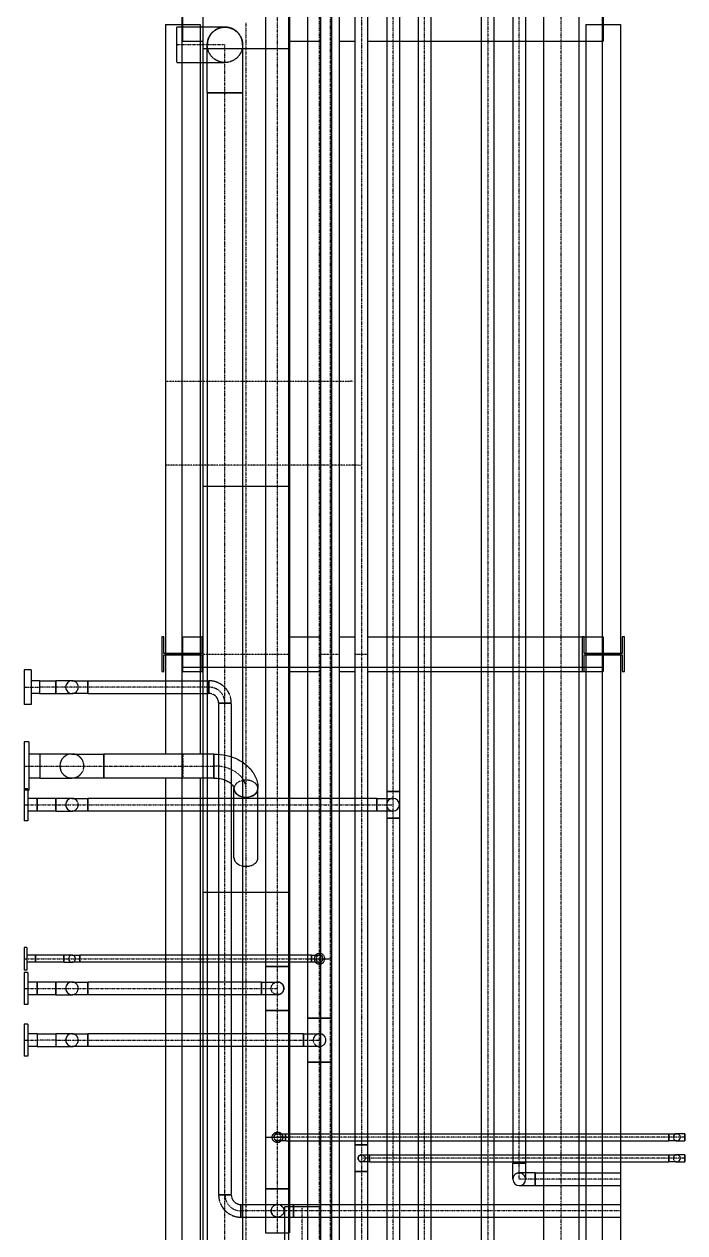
# Model space of a CAD drawing. Header units: millimetres. Extents: x -10011772 to -8149599, y 2847708 to 3434448.
# Drawn here: x -9510365 to -9504078, y 3166682 to 3178188 of the extents above; entities that cross this region are included whole.
import ezdxf

# ---------------------------------------------------------------- set-up
doc = ezdxf.new("R2010")
doc.units = ezdxf.units.MM
for name, pattern in [('DASHDOT2', [0.5, 0.25, -0.125, 0, -0.125]), ('DIVIDE2', [0.625, 0.25, -0.125, 0, -0.125, 0, -0.125]), ('HIDDEN2', [0.1875, 0.125, -0.0625])]:
    doc.linetypes.add(name, pattern=pattern)
doc.layers.add('总平面底图', color=9, linetype='Continuous')

# ---------------------------------------------------------------- blocks, each defined once
blk = doc.blocks.new('总平面底图 爆炸危险区 LOCATION I')
at = {"layer": '总平面底图'}
for p, q in [((220294.9, 146307.7), (220294.9, 98307.7)), ((222294.9, 146307.7), (222294.9, 98307.7)), ((222294.9, 122307.7), (220294.9, 122307.7))]:
    blk.add_line(p, q, dxfattribs=at)
at = {"layer": '总平面底图', "linetype": 'HIDDEN2'}
for p, q in [((220692.8, 126266.9), (220692.8, 120885.1)), ((221007.1, 126116.9), (221007.1, 120921.6)), ((220807.1, 125454.1), (220807.1, 125289)), ((220892.8, 125454.1), (220892.8, 125289)), ((221269.4, 125454.1), (221269.4, 125289)), ((221329.7, 125454.1), (221329.7, 125289)), ((221419.8, 125454.1), (221419.8, 125289)), ((221480.1, 125454.1), (221480.1, 125289)), ((221719.8, 125289), (221719.8, 125454.1)), ((221780.1, 125289), (221780.1, 125454.1)), ((221869.8, 125454.1), (221869.8, 125289)), ((221930.1, 125454.1), (221930.1, 125289)), ((222015.8, 125454.1), (222015.8, 125289)), ((222184.1, 125454.1), (222184.1, 125289)), ((220271.4, 125271.6), (220271.4, 125355.7)), ((220500, 125355.7), (220271.4, 125355.7)), ((220271.4, 125187.4), (220271.4, 125271.6)), ((220415.8, 125043), (220415.8, 125271.6)), ((220584.1, 125271.6), (220584.1, 125043)), ((220271.4, 125187.4), (220382.5, 125187.4)), ((220396.8, 125187.4), (220500, 125187.4)), ((220415.8, 125043), (220584.1, 125043)), ((220584.1, 125043), (220415.8, 125043)), ((220415.8, 125043), (220415.8, 114495.8)), ((220584.1, 125043), (220584.1, 114495.8)), ((220807.1, 122454.1), (220807.1, 122289)), ((220892.8, 122454.1), (220892.8, 122289)), ((221269.4, 122454.1), (221269.4, 122289)), ((221329.7, 122454.1), (221329.7, 122289)), ((221419.8, 122454.1), (221419.8, 122289)), ((221480.1, 122454.1), (221480.1, 122289)), ((221719.8, 122289), (221719.8, 122454.1)), ((221780.1, 122289), (221780.1, 122454.1)), ((221869.8, 122454.1), (221869.8, 122289)), ((221930.1, 122454.1), (221930.1, 122289)), ((222015.8, 122454.1), (222015.8, 122289)), ((222184.1, 122454.1), (222184.1, 122289)), ((220217.4, 122244.3), (220382.5, 122244.3)), ((220396.8, 122244.3), (220423.8, 122244.3)), ((220423.8, 122184), (220423.8, 122244.3)), ((220423.8, 122244.3), (220423.8, 122184)), ((220217.4, 122184), (220382.5, 122184)), ((220396.8, 122184), (220423.8, 122184)), ((220530.1, 122137.9), (220469.8, 122137.9)), ((220469.8, 122137.9), (220469.8, 119797.8)), ((220469.8, 122137.9), (220530.1, 122137.9)), ((220530.1, 122137.9), (220530.1, 119797.8)), ((220396.8, 121781.7), (220396.8, 121896)), ((219562.4, 121730.7), (219544.8, 121730.7)), ((219562.4, 121730.7), (219562.4, 121724.6)), ((220382.5, 121684.7), (220217.4, 121684.7)), ((220803.2, 121684.7), (220396.8, 121684.7)), ((220807.1, 121684.7), (220807.1, 121624.3)), ((220892.8, 121684.7), (220892.8, 121624.3)), ((221044.4, 121684.7), (220955.5, 121684.7)), ((221180.1, 121684.7), (221119.8, 121684.7)), ((221269.4, 121684.7), (221269.4, 121624.3)), ((220382.5, 121624.3), (220217.4, 121624.3)), ((220803.2, 121624.3), (220396.8, 121624.3)), ((221044.4, 121624.3), (220955.5, 121624.3)), ((221180.1, 121624.3), (221119.8, 121624.3)), ((220542.8, 121401.6), (220542.8, 121433.9)), ((220657.1, 121401.6), (220657.1, 121433.9)), ((220382.5, 120938.3), (220217.4, 120938.3)), ((220803.2, 120938.3), (220396.8, 120938.3)), ((220807.1, 120938.3), (220807.1, 120904.9)), ((220892.8, 120938.3), (220892.8, 120921.6)), ((220382.5, 120904.9), (220217.4, 120904.9)), ((220803.2, 120904.9), (220396.8, 120904.9)), ((220692.8, 120885.1), (220750, 120885.1)), ((220692.8, 120885.1), (220692.8, 120675.8)), ((220803.2, 120885.1), (220692.8, 120885.1)), ((220750, 120885.1), (220803.2, 120885.1)), ((220892.8, 120921.6), (220892.8, 120904.9)), ((221007.1, 120921.6), (221007.1, 120638.6)), ((220382.5, 120810.6), (220217.4, 120810.6)), ((220673.8, 120810.6), (220396.8, 120810.6)), ((220673.8, 120810.6), (220673.8, 120750.3)), ((220673.8, 120810.6), (220750, 120810.6)), ((220673.8, 120750.3), (220673.8, 120810.6)), ((220382.5, 120750.3), (220217.4, 120750.3)), ((220673.8, 120750.3), (220396.8, 120750.3)), ((220750, 120750.3), (220673.8, 120750.3)), ((220803.2, 120675.8), (220692.8, 120675.8)), ((220692.8, 120675.8), (220692.8, 120071.6)), ((220692.8, 120675.8), (220750, 120675.8)), ((220750, 120675.8), (220803.2, 120675.8)), ((220955.5, 120638.6), (221007.1, 120638.6)), ((221007.1, 120638.6), (220955.5, 120638.6)), ((221007.1, 120638.6), (221007.1, 120429.3)), ((220382.5, 120564.1), (220217.4, 120564.1)), ((220803.2, 120564.1), (220396.8, 120564.1)), ((220807.1, 120564.1), (220807.1, 120503.8)), ((220892.8, 120564.1), (220892.8, 120503.8)), ((220382.5, 120503.8), (220217.4, 120503.8)), ((220803.2, 120503.8), (220396.8, 120503.8)), ((221007.1, 120429.3), (220955.5, 120429.3)), ((220955.5, 120429.3), (221007.1, 120429.3)), ((221007.1, 120429.3), (221007.1, 63107.1)), ((220692.8, 120071.6), (220692.8, 119826.2)), ((220750, 120088.3), (220788.1, 120088.3)), ((220788.1, 120054.9), (220788.1, 120088.3)), ((220788.1, 120088.3), (220788.1, 120054.9)), ((220788.1, 120088.3), (220803.2, 120088.3)), ((220807.1, 120088.3), (220807.1, 120071.6)), ((220807.1, 120071.6), (220807.1, 120054.9)), ((220892.8, 120088.3), (220892.8, 120054.9)), ((220955.5, 120088.3), (221044.4, 120088.3)), ((221119.8, 120088.3), (221180.1, 120088.3)), ((221269.4, 120088.3), (221269.4, 120054.9)), ((221329.7, 120088.3), (221329.7, 120054.9)), ((221419.8, 120088.3), (221419.8, 120054.9)), ((221480.1, 120088.3), (221480.1, 120054.9)), ((221719.8, 120054.9), (221719.8, 120088.3)), ((221780.1, 120054.9), (221780.1, 120088.3)), ((221869.8, 120088.3), (221869.8, 120054.9)), ((221930.1, 120088.3), (221930.1, 120054.9)), ((222015.8, 120088.3), (222015.8, 120054.9)), ((222184.1, 120088.3), (222184.1, 120054.9)), ((222217.4, 120088.3), (222382.5, 120088.3)), ((220788.1, 120054.9), (220750, 120054.9)), ((220788.1, 120054.9), (220803.2, 120054.9)), ((220955.5, 120054.9), (221044.4, 120054.9)), ((221119.8, 120054.9), (221180.1, 120054.9)), ((221150, 120035.1), (221119.8, 120035.1)), ((221119.8, 120035.1), (221150, 120035.1)), ((221180.1, 120035.1), (221150, 120035.1)), ((221150, 120035.1), (221180.1, 120035.1)), ((222217.4, 120054.9), (222382.5, 120054.9)), ((221150, 119988.3), (221180.1, 119988.3)), ((221180.1, 119954.9), (221150, 119954.9)), ((221269.4, 119988.3), (221269.4, 119954.9)), ((221329.7, 119988.3), (221329.7, 119954.9)), ((221419.8, 119988.3), (221419.8, 119954.9)), ((221480.1, 119988.3), (221480.1, 119954.9)), ((221719.8, 119954.9), (221719.8, 119988.3)), ((221780.1, 119954.9), (221780.1, 119988.3)), ((221869.8, 119988.3), (221869.8, 119954.9)), ((221930.1, 119988.3), (221930.1, 119954.9)), ((222015.8, 119988.3), (222015.8, 119954.9)), ((222184.1, 119988.3), (222184.1, 119954.9)), ((222217.4, 119988.3), (222382.5, 119988.3)), ((222217.4, 119954.9), (222382.5, 119954.9)), ((221119.8, 119908.1), (221180.1, 119908.1)), ((221150, 119908.1), (221119.8, 119908.1)), ((221180.1, 119908.1), (221150, 119908.1)), ((221930.1, 119901.7), (221900, 119901.7)), ((222015.8, 119901.7), (222184.1, 119901.7)), ((222217.4, 119901.7), (222382.5, 119901.7)), ((222015.8, 119841.4), (222184.1, 119841.4)), ((222217.4, 119841.4), (222382.5, 119841.4)), ((220469.8, 119797.8), (220530.1, 119797.8)), ((220530.1, 119797.8), (220469.8, 119797.8)), ((220803.2, 119826.2), (220692.8, 119826.2)), ((220692.8, 119826.2), (220750, 119826.2)), ((220692.8, 119826.2), (220692.8, 119616.9)), ((220750, 119826.2), (220803.2, 119826.2)), ((220576.2, 119691.4), (220576.2, 119751.7)), ((220576.2, 119751.7), (220576.2, 119691.4)), ((220576.2, 119751.7), (220803.2, 119751.7)), ((220803.2, 119740.5), (220782.6, 119740.5)), ((220782.6, 119740.5), (220782.6, 116775.9)), ((220807.1, 119751.7), (220807.1, 119616.9)), ((220826.2, 119691.4), (220826.2, 119751.7)), ((220826.2, 119751.7), (220826.2, 119691.4)), ((220892.8, 119751.7), (220892.8, 116775.9)), ((220955.5, 119751.7), (221044.4, 119751.7)), ((221119.8, 119751.7), (221180.1, 119751.7)), ((221269.4, 119751.7), (221329.7, 119751.7)), ((221419.8, 119751.7), (221480.1, 119751.7)), ((221719.8, 119751.7), (221780.1, 119751.7)), ((222015.8, 119751.7), (222184.1, 119751.7)), ((222217.4, 119751.7), (222382.5, 119751.7)), ((220576.2, 119691.4), (220950.9, 119691.4)), ((220955.5, 119691.4), (221044.4, 119691.4)), ((221119.8, 119691.4), (221180.1, 119691.4)), ((221269.4, 119691.4), (221329.7, 119691.4)), ((221419.8, 119691.4), (221480.1, 119691.4)), ((221719.8, 119691.4), (221780.1, 119691.4)), ((222015.8, 119691.4), (222184.1, 119691.4)), ((222217.4, 119691.4), (222382.5, 119691.4)), ((220692.8, 119616.9), (220750, 119616.9)), ((220750, 119616.9), (220807.1, 119616.9))]:
    blk.add_line(p, q, dxfattribs=at)
at = {"layer": '总平面底图', "linetype": 'DIVIDE2'}
for p, q in [((220750, 120885.1), (220750, 126266.9)), ((221000, 125954.9), (221000, 109696.6)), ((221150, 125908.1), (221150, 109688.3)), ((220950, 125289), (220950, 125454.1)), ((221299.5, 125289), (221299.5, 125454.1)), ((221450, 125289), (221450, 125454.1)), ((221750, 125454.1), (221750, 125289)), ((221900, 125289), (221900, 125454.1)), ((222100, 125289), (222100, 125454.1)), ((220600, 125377), (220600, 125254.6)), ((220271.4, 125271.6), (220271.4, 125271.6)), ((220271.4, 125271.6), (220271.4, 125271.6)), ((220382.5, 125271.6), (220271.4, 125271.6)), ((220396.8, 125271.6), (220382.5, 125271.6)), ((220500, 125271.6), (220396.8, 125271.6)), ((220500, 125043), (220500, 125271.6)), ((220600, 125254.6), (220600, 123171.6)), ((220950, 122454.1), (220950, 125289)), ((221299.5, 122454.1), (221299.5, 125289)), ((221450, 122454.1), (221450, 125289)), ((221750, 125289), (221750, 122454.1)), ((221900, 122454.1), (221900, 125289)), ((222100, 122454.1), (222100, 125289)), ((220500, 125043), (220500, 125043)), ((220500, 125043), (220500, 125043)), ((220500, 114495.8), (220500, 125043)), ((220600, 123171.6), (220600, 121845)), ((220950, 122289), (220950, 122454.1)), ((221299.5, 122289), (221299.5, 122454.1)), ((221450, 122289), (221450, 122454.1)), ((221750, 122454.1), (221750, 122289)), ((221900, 122289), (221900, 122454.1)), ((222100, 122289), (222100, 122454.1)), ((220950, 121684.7), (220950, 122289)), ((221299.5, 121718), (221299.5, 122289)), ((221450, 120088.3), (221450, 122289)), ((221750, 122289), (221750, 120088.3)), ((221900, 120088.3), (221900, 122289)), ((222100, 120088.3), (222100, 122289)), ((219544.8, 122214.1), (219618, 122214.1)), ((219695.7, 122214.1), (219618, 122214.1)), ((219695.7, 122214.1), (219695.7, 122214.1)), ((219695.7, 122214.1), (219695.7, 122214.1)), ((219741.7, 122214.1), (219695.7, 122214.1)), ((219771.9, 122214.1), (219741.7, 122214.1)), ((219848.1, 122214.1), (219771.9, 122214.1)), ((219848.1, 122214.1), (219848.1, 122214.1)), ((219848.1, 122214.1), (219848.1, 122214.1)), ((220217.4, 122214.1), (219848.1, 122214.1)), ((220382.5, 122214.1), (220217.4, 122214.1)), ((220396.8, 122214.1), (220382.5, 122214.1)), ((220423.8, 122214.1), (220396.8, 122214.1)), ((220423.8, 122214.1), (220423.8, 122214.1)), ((220423.8, 122214.1), (220423.8, 122214.1)), ((219544.8, 121838.9), (219619.5, 121838.9)), ((219619.5, 121838.9), (219619.5, 121838.9)), ((219619.5, 121838.9), (219619.5, 121838.9)), ((219619.5, 121838.9), (219714.8, 121838.9)), ((219714.8, 121838.9), (219771.9, 121838.9)), ((219771.9, 121838.9), (219924.3, 121838.9)), ((219924.3, 121838.9), (219924.3, 121838.9)), ((219924.3, 121838.9), (219924.3, 121838.9)), ((219924.3, 121838.9), (220447.6, 121838.9)), ((220447.6, 121838.9), (220447.6, 121838.9)), ((220447.6, 121838.9), (220447.6, 121838.9)), ((220600, 121845), (220600, 121731.1)), ((220600, 121731.1), (220600, 121731.1)), ((220600, 121731.1), (220600, 121731.1)), ((220600, 121731.1), (220600, 121690.7)), ((220600, 121690.7), (220600, 121442.1)), ((220950, 121624.3), (220950, 121684.7)), ((221299.5, 121718), (221299.5, 121718)), ((221299.5, 121684.7), (221299.5, 121718)), ((221299.5, 121718), (221299.5, 121718)), ((221299.5, 121624.3), (221299.5, 121684.7)), ((219544.8, 121654.5), (219606.8, 121654.5)), ((219606.8, 121654.5), (219695.7, 121654.5)), ((219695.7, 121654.5), (219695.7, 121654.5)), ((219695.7, 121654.5), (219695.7, 121654.5)), ((219695.7, 121654.5), (219741.7, 121654.5)), ((219741.7, 121654.5), (219771.9, 121654.5)), ((219771.9, 121654.5), (219848.1, 121654.5)), ((219848.1, 121654.5), (219848.1, 121654.5)), ((219848.1, 121654.5), (219848.1, 121654.5)), ((219848.1, 121654.5), (220217.4, 121654.5)), ((220217.4, 121654.5), (220382.5, 121654.5)), ((220382.5, 121654.5), (220396.8, 121654.5)), ((220396.8, 121654.5), (220803.2, 121654.5)), ((220803.2, 121654.5), (220955.5, 121654.5)), ((220950, 120946.6), (220950, 121624.3)), ((220955.5, 121654.5), (221044.4, 121654.5)), ((221044.4, 121654.5), (221119.8, 121654.5)), ((221119.8, 121654.5), (221180.1, 121654.5)), ((221180.1, 121654.5), (221223.3, 121654.5)), ((221223.3, 121654.5), (221223.3, 121654.5)), ((221223.4, 121654.5), (221223.3, 121654.5)), ((221223.3, 121654.5), (221299.5, 121654.5)), ((221299.5, 121591), (221299.5, 121624.3)), ((221299.5, 121591), (221299.5, 121591)), ((221299.5, 120088.3), (221299.5, 121591)), ((220600, 121442.1), (220600, 121401.6)), ((220600, 121401.6), (220600, 121361.2)), ((220600, 121361.2), (220600, 121238.9)), ((220600, 121238.9), (220600, 117171.6)), ((220950, 120921.6), (220950, 120946.6)), ((219544.8, 120921.6), (219598.7, 120921.6)), ((219598.7, 120921.6), (219733.8, 120921.6)), ((219733.8, 120921.6), (219733.8, 120921.6)), ((219733.8, 120921.6), (219733.8, 120921.6)), ((219733.8, 120921.6), (219755.2, 120921.6)), ((219755.2, 120921.6), (219771.9, 120921.6)), ((219771.9, 120921.6), (219810, 120921.6)), ((219810, 120921.6), (219810, 120921.6)), ((219810, 120921.6), (219810, 120921.6)), ((219810, 120921.6), (220217.4, 120921.6)), ((220217.4, 120921.6), (220382.5, 120921.6)), ((220382.5, 120921.6), (220396.8, 120921.6)), ((220396.8, 120921.6), (220803.2, 120921.6)), ((220750, 120885.1), (220750, 120885.1)), ((220750, 120885.1), (220750, 120885.1)), ((220750, 120675.8), (220750, 120885.1)), ((220803.2, 120921.6), (220911.9, 120921.6)), ((220911.9, 120921.6), (220911.9, 120921.6)), ((220911.9, 120921.6), (220911.9, 120921.6)), ((220911.9, 120921.6), (220950, 120921.6)), ((220950, 120921.6), (220950, 120921.6)), ((220950, 120921.6), (220950, 120921.5)), ((220950, 120896.5), (220950, 120921.6)), ((220950, 120638.6), (220950, 120896.5)), ((219544.8, 120780.5), (219606.8, 120780.5)), ((219606.8, 120780.5), (219695.7, 120780.5)), ((219695.7, 120780.5), (219695.7, 120780.5)), ((219695.7, 120780.5), (219695.7, 120780.5)), ((219695.7, 120780.5), (219741.7, 120780.5)), ((219741.7, 120780.5), (219771.9, 120780.5)), ((219771.9, 120780.5), (219848.1, 120780.5)), ((219848.1, 120780.5), (219848.1, 120780.5)), ((219848.1, 120780.5), (219848.1, 120780.5)), ((219848.1, 120780.5), (220217.4, 120780.5)), ((220217.4, 120780.5), (220382.5, 120780.5)), ((220382.5, 120780.5), (220396.8, 120780.5)), ((220396.8, 120780.5), (220673.8, 120780.5)), ((220673.8, 120780.5), (220673.8, 120780.5)), ((220673.8, 120780.5), (220673.8, 120780.5)), ((220673.8, 120780.5), (220750, 120780.5)), ((220750, 120071.6), (220750, 120675.8)), ((220750, 120675.8), (220750, 120675.8)), ((220950, 120638.6), (220950, 120638.6)), ((220950, 120638.6), (220950, 120638.6)), ((220950, 120564.1), (220950, 120638.6)), ((219544.8, 120534), (219606.8, 120534)), ((219695.7, 120534), (219606.8, 120534)), ((219695.7, 120534), (219695.7, 120534)), ((219695.7, 120534), (219695.7, 120534)), ((219695.7, 120534), (219741.7, 120534)), ((219741.7, 120534), (219771.9, 120534)), ((219771.9, 120534), (219848.1, 120534)), ((219848.1, 120534), (220217.4, 120534)), ((219848.1, 120534), (219848.1, 120534)), ((219848.1, 120534), (219848.1, 120534)), ((220217.4, 120534), (220382.5, 120534)), ((220382.5, 120534), (220396.8, 120534)), ((220396.8, 120534), (220803.2, 120534)), ((220803.2, 120534), (220873.8, 120534)), ((220873.8, 120534), (220873.8, 120534)), ((220873.8, 120534), (220873.8, 120534)), ((220873.8, 120534), (220950, 120534)), ((220950, 120503.8), (220950, 120564.1)), ((220950, 120429.3), (220950, 120503.8)), ((220950, 120088.3), (220950, 120429.3)), ((220950, 120429.3), (220950, 120429.3)), ((220750, 120071.6), (220750, 120071.5)), ((220750, 120071.6), (220750, 120071.6)), ((220788.1, 120071.6), (220750, 120071.6)), ((220750, 119826.2), (220750, 120071.6)), ((220788, 120071.6), (220788, 120071.6)), ((220788, 120071.6), (220788.1, 120071.6)), ((220803.2, 120071.6), (220788.1, 120071.6)), ((220955.5, 120071.6), (220803.2, 120071.6)), ((220950, 120054.9), (220950, 120088.3)), ((221044.4, 120071.6), (220955.5, 120071.6)), ((221119.8, 120071.6), (221044.4, 120071.6)), ((221180.1, 120071.6), (221119.8, 120071.6)), ((222217.4, 120071.6), (221180.1, 120071.6)), ((221299.5, 120054.9), (221299.5, 120088.3)), ((221450, 120054.9), (221450, 120088.3)), ((221750, 120088.3), (221750, 120054.9)), ((221900, 120054.9), (221900, 120088.3)), ((222100, 120054.9), (222100, 120088.3)), ((222382.5, 120071.6), (222217.4, 120071.6)), ((222611.9, 120071.6), (222382.5, 120071.6)), ((222611.9, 120071.6), (222611.9, 120071.6)), ((222611.9, 120071.6), (222611.9, 120071.6)), ((222650, 120071.6), (222611.9, 120071.6)), ((222666.7, 120071.6), (222650, 120071.6)), ((222688.1, 120071.6), (222666.7, 120071.6)), ((222688, 120071.6), (222688.1, 120071.6)), ((222688, 120071.6), (222688, 120071.6)), ((220950, 119751.7), (220950, 120054.9)), ((221299.5, 119988.3), (221299.5, 120054.9)), ((221450, 119988.3), (221450, 120054.9)), ((221750, 120054.9), (221750, 119988.3)), ((221900, 119988.3), (221900, 120054.9)), ((222100, 119988.3), (222100, 120054.9)), ((221180.1, 119971.6), (221150, 119971.6)), ((221188.1, 119971.6), (221180.1, 119971.6)), ((221188, 119971.6), (221188, 119971.6)), ((221188, 119971.6), (221188.1, 119971.6)), ((222217.4, 119971.6), (221188.1, 119971.6)), ((221299.5, 119954.9), (221299.5, 119988.3)), ((221299.5, 119454.1), (221299.5, 119954.9)), ((221450, 119954.9), (221450, 119988.3)), ((221450, 119454.1), (221450, 119954.9)), ((221750, 119988.3), (221750, 119954.9)), ((221750, 119954.9), (221750, 119454.1)), ((221900, 119954.9), (221900, 119988.3)), ((221900, 119947.8), (221900, 119954.9)), ((222100, 119954.9), (222100, 119988.3)), ((222100, 119454.1), (222100, 119954.9)), ((222382.5, 119971.6), (222217.4, 119971.6)), ((222611.9, 119971.6), (222382.5, 119971.6)), ((222611.9, 119971.6), (222611.9, 119971.6)), ((222611.9, 119971.6), (222611.9, 119971.6)), ((222650, 119971.6), (222611.9, 119971.6)), ((222666.7, 119971.6), (222650, 119971.6)), ((222688.1, 119971.6), (222666.7, 119971.6)), ((222688, 119971.6), (222688, 119971.6)), ((222688, 119971.6), (222688.1, 119971.6)), ((221900, 119947.8), (221900, 119947.8)), ((221900, 119947.8), (221900, 119947.7)), ((221900, 119871.6), (221900, 119947.8)), ((221930.1, 119871.6), (221900, 119871.6)), ((221976.2, 119871.6), (221930.1, 119871.6)), ((221976.1, 119871.6), (221976.1, 119871.6)), ((221976.1, 119871.6), (221976.2, 119871.6)), ((222015.8, 119871.6), (221976.2, 119871.6)), ((222184.1, 119871.6), (222015.8, 119871.6)), ((222217.4, 119871.6), (222184.1, 119871.6)), ((222382.5, 119871.6), (222217.4, 119871.6)), ((220750, 119616.9), (220750, 119826.2)), ((220750, 119826.2), (220750, 119826.2)), ((220750, 119826.2), (220750, 119826.2)), ((220866.8, 119454.1), (220866.8, 119740.5)), ((220950, 116775.9), (220950, 119751.7)), ((220576.1, 119721.6), (220576.2, 119721.6)), ((220576.1, 119721.6), (220576.1, 119721.6)), ((220950.9, 119721.6), (220576.2, 119721.6)), ((220955.5, 119721.6), (220950.9, 119721.6)), ((221044.4, 119721.6), (220955.5, 119721.6)), ((221119.8, 119721.6), (221044.4, 119721.6)), ((221180.1, 119721.6), (221119.8, 119721.6)), ((221269.4, 119721.6), (221180.1, 119721.6)), ((221329.7, 119721.6), (221269.4, 119721.6)), ((221419.8, 119721.6), (221329.7, 119721.6)), ((221480.1, 119721.6), (221419.8, 119721.6)), ((221719.8, 119721.6), (221480.1, 119721.6)), ((221780.1, 119721.6), (221719.8, 119721.6)), ((222015.8, 119721.6), (221780.1, 119721.6)), ((222184.1, 119721.6), (222015.8, 119721.6)), ((222217.4, 119721.6), (222184.1, 119721.6)), ((222382.5, 119721.6), (222217.4, 119721.6)), ((220750, 119616.9), (220750, 119616.9))]:
    blk.add_line(p, q, dxfattribs=at)
at = {"layer": '总平面底图', "linetype": 'Continuous'}
for p, q in [((220803.2, 125254.6), (220803.2, 125954.9)), ((220955.5, 109671.6), (220955.5, 125954.9)), ((221044.4, 109688.3), (221044.4, 125954.9)), ((221119.8, 109688.3), (221119.8, 125908.1)), ((221180.1, 109688.3), (221180.1, 125908.1)), ((220396.8, 125254.6), (220396.8, 125694.3)), ((220300, 125289), (220300, 125454.1)), ((222300, 125454.1), (222300, 125289)), ((220217.4, 125368.5), (220217.4, 122371.6)), ((220217.4, 125368.5), (220382.5, 125368.5)), ((220382.5, 125368.5), (220382.5, 122371.6)), ((222217.4, 125368.5), (222382.5, 125368.5)), ((222217.4, 125368.5), (222217.4, 122371.6)), ((222382.5, 125368.5), (222382.5, 122371.6)), ((220300, 125289), (220396.8, 125289)), ((220396.8, 125254.6), (220803.2, 125254.6)), ((220396.8, 123171.6), (220396.8, 125254.6)), ((220803.2, 125289), (220955.5, 125289)), ((220803.2, 123171.6), (220803.2, 125254.6)), ((220807.1, 125289), (220807.1, 122454.1)), ((220892.8, 125289), (220892.8, 122454.1)), ((221044.4, 125289), (221119.8, 125289)), ((221180.1, 125289), (222300, 125289)), ((221269.4, 125289), (221269.4, 122454.1)), ((221329.7, 125289), (221329.7, 122454.1)), ((221419.8, 125289), (221419.8, 122454.1)), ((221480.1, 125289), (221480.1, 122454.1)), ((221719.8, 122454.1), (221719.8, 125289)), ((221780.1, 122454.1), (221780.1, 125289)), ((221869.8, 125289), (221869.8, 122454.1)), ((221930.1, 125289), (221930.1, 122454.1)), ((222015.8, 125289), (222015.8, 122454.1)), ((222184.1, 125289), (222184.1, 122454.1)), ((220382.5, 125187.4), (220396.8, 125187.4)), ((220396.8, 123171.6), (220803.2, 123171.6)), ((220396.8, 123171.6), (220803.2, 123171.6)), ((220396.8, 121896), (220396.8, 123171.6)), ((220803.2, 121238.9), (220803.2, 123171.6)), ((220209.4, 122454.1), (220199.2, 122454.1)), ((220199.2, 122454.1), (220199.2, 122289)), ((220209.4, 122374.7), (220209.4, 122454.1)), ((220300, 122454.1), (220396.8, 122454.1)), ((220300, 122289), (220300, 122454.1)), ((220390.5, 122454.1), (220390.5, 122374.7)), ((220396.8, 122454.1), (220390.5, 122454.1)), ((220803.2, 122454.1), (220955.5, 122454.1)), ((221044.4, 122454.1), (221119.8, 122454.1)), ((221180.1, 122454.1), (222300, 122454.1)), ((222199.2, 122454.1), (222199.2, 122289)), ((222209.4, 122454.1), (222199.2, 122454.1)), ((222209.4, 122374.7), (222209.4, 122454.1)), ((222300, 122454.1), (222300, 122289)), ((222400.7, 122454.1), (222390.5, 122454.1)), ((222390.5, 122454.1), (222390.5, 122374.7)), ((222400.7, 122289), (222400.7, 122454.1)), ((220390.5, 122374.7), (220209.4, 122374.7)), ((220209.4, 122368.5), (220390.5, 122368.5)), ((220209.4, 122289), (220209.4, 122368.5)), ((220217.4, 122371.6), (220217.4, 121896)), ((220217.4, 122371.6), (220382.5, 122371.6)), ((220382.5, 122371.6), (220217.4, 122371.6)), ((220382.5, 122371.6), (220382.5, 121896)), ((220390.5, 122368.5), (220390.5, 122289)), ((222390.5, 122374.7), (222209.4, 122374.7)), ((222209.4, 122289), (222209.4, 122368.5)), ((222209.4, 122368.5), (222390.5, 122368.5)), ((222217.4, 122371.6), (222382.5, 122371.6)), ((222217.4, 122371.6), (222217.4, 119371.6)), ((222382.5, 122371.6), (222217.4, 122371.6)), ((222382.5, 122371.6), (222382.5, 119371.6)), ((222390.5, 122368.5), (222390.5, 122289)), ((219544.8, 122296.7), (219544.8, 122214.1)), ((219578.2, 122296.7), (219544.8, 122296.7)), ((219578.2, 122296.7), (219578.2, 122214.1)), ((220199.2, 122289), (220209.4, 122289)), ((220300, 122289), (220396.8, 122289)), ((220390.5, 122289), (220396.8, 122289)), ((220803.2, 122289), (220955.5, 122289)), ((220807.1, 122289), (220807.1, 121684.7)), ((220892.8, 122289), (220892.8, 121684.7)), ((221044.4, 122289), (221119.8, 122289)), ((221180.1, 122289), (222300, 122289)), ((221269.4, 122289), (221269.4, 121718)), ((221329.7, 122289), (221329.7, 121718)), ((221419.8, 122289), (221419.8, 120088.3)), ((221480.1, 122289), (221480.1, 120088.3)), ((221719.8, 120088.3), (221719.8, 122289)), ((221780.1, 120088.3), (221780.1, 122289)), ((221869.8, 122289), (221869.8, 120088.3)), ((221930.1, 122289), (221930.1, 120088.3)), ((222015.8, 122289), (222015.8, 120088.3)), ((222184.1, 122289), (222184.1, 120088.3)), ((222199.2, 122289), (222209.4, 122289)), ((222390.5, 122289), (222400.7, 122289)), ((219544.8, 122214.1), (219544.8, 122131.6)), ((219618, 122244.3), (219578.2, 122244.3)), ((219578.2, 122214.1), (219578.2, 122131.6)), ((219618, 122244.3), (219618, 122184)), ((219618, 122244.3), (219695.7, 122244.3)), ((219618, 122244.3), (219618, 122214.1)), ((219618, 122214.1), (219618, 122184)), ((219695.7, 122244.3), (219695.7, 122184)), ((219695.7, 122214.1), (219695.7, 122244.3)), ((219771.9, 122244.3), (219695.7, 122244.3)), ((219695.7, 122184), (219695.7, 122214.1)), ((219771.9, 122244.3), (219848.1, 122244.3)), ((219848.1, 122184), (219848.1, 122244.3)), ((219848.1, 122244.3), (219848.1, 122184)), ((219848.1, 122244.3), (220217.4, 122244.3)), ((220382.5, 122244.3), (220396.8, 122244.3)), ((219618, 122184), (219578.2, 122184)), ((219618, 122184), (219695.7, 122184)), ((219695.7, 122184), (219771.9, 122184)), ((219848.1, 122184), (219771.9, 122184)), ((219848.1, 122184), (220217.4, 122184)), ((220382.5, 122184), (220396.8, 122184)), ((219578.2, 122131.6), (219544.8, 122131.6)), ((219544.8, 121953.2), (219544.8, 121838.9)), ((219567.1, 121953.2), (219544.8, 121953.2)), ((219567.1, 121953.2), (219567.1, 121838.9)), ((219619.5, 121896), (219567.1, 121896)), ((219619.5, 121896), (219619.5, 121838.9)), ((219771.9, 121896), (219619.5, 121896)), ((219619.5, 121896), (219619.5, 121838.9)), ((219771.9, 121896), (219924.3, 121896)), ((219924.3, 121896), (219924.3, 121781.7)), ((219924.3, 121781.7), (219924.3, 121896)), ((220447.6, 121896), (219924.3, 121896)), ((220447.6, 121896), (220447.6, 121781.7)), ((220447.6, 121781.7), (220447.6, 121896)), ((219544.8, 121838.9), (219544.8, 121724.6)), ((219567.1, 121838.9), (219567.1, 121724.6)), ((219619.5, 121838.9), (219619.5, 121781.7)), ((219619.5, 121838.9), (219619.5, 121781.7)), ((219619.5, 121781.7), (219567.1, 121781.7)), ((219619.5, 121781.7), (219771.9, 121781.7)), ((219924.3, 121781.7), (219771.9, 121781.7)), ((220447.6, 121781.7), (219924.3, 121781.7)), ((220217.4, 121781.7), (220217.4, 119371.6)), ((220382.5, 121781.7), (220382.5, 119371.6)), ((220396.8, 121238.9), (220396.8, 121781.7)), ((219567.1, 121724.6), (219544.8, 121724.6)), ((219544.8, 121724.6), (219544.8, 121654.5)), ((219562.4, 121724.6), (219562.4, 121654.5)), ((219606.8, 121684.7), (219562.4, 121684.7)), ((219606.8, 121624.3), (219606.8, 121684.7)), ((219695.7, 121684.7), (219606.8, 121684.7)), ((219606.8, 121684.7), (219606.8, 121654.5)), ((219695.7, 121624.3), (219695.7, 121684.7)), ((219695.7, 121684.7), (219695.7, 121654.5)), ((219771.9, 121684.7), (219695.7, 121684.7)), ((219771.9, 121684.7), (219848.1, 121684.7)), ((219848.1, 121684.7), (219848.1, 121624.3)), ((219848.1, 121624.3), (219848.1, 121684.7)), ((220217.4, 121684.7), (219848.1, 121684.7)), ((220396.8, 121684.7), (220382.5, 121684.7)), ((220542.8, 121433.9), (220542.8, 121731.1)), ((220657.1, 121433.9), (220657.1, 121731.1)), ((220955.5, 121684.7), (220803.2, 121684.7)), ((221119.8, 121684.7), (221044.4, 121684.7)), ((221223.3, 121684.7), (221180.1, 121684.7)), ((221223.3, 121684.7), (221223.3, 121624.3)), ((221223.3, 121684.7), (221299.5, 121684.7)), ((221223.3, 121624.3), (221223.3, 121684.7)), ((221269.4, 121718), (221299.5, 121718)), ((221269.4, 121718), (221269.4, 121684.7)), ((221329.7, 121718), (221269.4, 121718)), ((221299.5, 121718), (221329.7, 121718)), ((221329.7, 121718), (221329.7, 121591)), ((219544.8, 121654.5), (219544.8, 121578.3)), ((219562.4, 121654.5), (219562.4, 121578.3)), ((219606.8, 121624.3), (219562.4, 121624.3)), ((219606.8, 121654.5), (219606.8, 121624.3)), ((219695.7, 121624.3), (219606.8, 121624.3)), ((219695.7, 121654.5), (219695.7, 121624.3)), ((219695.7, 121624.3), (219771.9, 121624.3)), ((219848.1, 121624.3), (219771.9, 121624.3)), ((220217.4, 121624.3), (219848.1, 121624.3)), ((220396.8, 121624.3), (220382.5, 121624.3)), ((220955.5, 121624.3), (220803.2, 121624.3)), ((220807.1, 121624.3), (220807.1, 120938.3)), ((220892.8, 121624.3), (220892.8, 120938.3)), ((221119.8, 121624.3), (221044.4, 121624.3)), ((221223.3, 121624.3), (221180.1, 121624.3)), ((221299.5, 121624.3), (221223.3, 121624.3)), ((221269.4, 121624.3), (221269.4, 121591)), ((219562.4, 121578.3), (219544.8, 121578.3)), ((221269.4, 121591), (221299.5, 121591)), ((221329.7, 121591), (221269.4, 121591)), ((221269.4, 121591), (221269.4, 120088.3)), ((221299.5, 121591), (221329.7, 121591)), ((221329.7, 121591), (221329.7, 120088.3)), ((220396.8, 121238.9), (220803.2, 121238.9)), ((220396.8, 117171.6), (220396.8, 121238.9)), ((220803.2, 117171.6), (220803.2, 121238.9)), ((219544.8, 120975.5), (219544.8, 120921.6)), ((219557.6, 120975.5), (219544.8, 120975.5)), ((219557.6, 120975.5), (219557.6, 120921.6)), ((219598.7, 120938.3), (219557.6, 120938.3)), ((219598.7, 120938.3), (219598.7, 120921.6)), ((219598.7, 120904.9), (219598.7, 120938.3)), ((219733.8, 120938.3), (219598.7, 120938.3)), ((219733.8, 120904.9), (219733.8, 120938.3)), ((219733.8, 120938.3), (219733.8, 120921.6)), ((219771.9, 120938.3), (219733.8, 120938.3)), ((219771.9, 120938.3), (219810, 120938.3)), ((219810, 120938.3), (219810, 120904.9)), ((219810, 120904.9), (219810, 120938.3)), ((220217.4, 120938.3), (219810, 120938.3)), ((220396.8, 120938.3), (220382.5, 120938.3)), ((220911.9, 120938.3), (220803.2, 120938.3)), ((220911.9, 120904.9), (220911.9, 120938.3)), ((220911.9, 120938.3), (220911.9, 120904.9)), ((220911.9, 120938.3), (220950, 120938.3)), ((219544.8, 120921.6), (219544.8, 120867.6)), ((219557.6, 120921.6), (219557.6, 120867.6)), ((219598.7, 120904.9), (219557.6, 120904.9)), ((219598.7, 120921.6), (219598.7, 120904.9)), ((219733.8, 120904.9), (219598.7, 120904.9)), ((219733.8, 120921.6), (219733.8, 120904.9)), ((219733.8, 120904.9), (219771.9, 120904.9)), ((219810, 120904.9), (219771.9, 120904.9)), ((220217.4, 120904.9), (219810, 120904.9)), ((220396.8, 120904.9), (220382.5, 120904.9)), ((220911.9, 120904.9), (220803.2, 120904.9)), ((220803.2, 120885.1), (220807.1, 120885.1)), ((220807.1, 120885.1), (220803.2, 120885.1)), ((220807.1, 120904.9), (220807.1, 120885.1)), ((220807.1, 120885.1), (220807.1, 120675.8)), ((220892.8, 120921.6), (221007.1, 120921.6)), ((220892.8, 120904.9), (220892.8, 120638.6)), ((220950, 120904.9), (220911.9, 120904.9)), ((219557.6, 120867.6), (219544.8, 120867.6)), ((219544.8, 120856.7), (219544.8, 120780.5)), ((219562.4, 120856.7), (219544.8, 120856.7)), ((219562.4, 120856.7), (219562.4, 120780.5)), ((219544.8, 120780.5), (219544.8, 120704.3)), ((219606.8, 120810.6), (219562.4, 120810.6)), ((219562.4, 120780.5), (219562.4, 120704.3)), ((219606.8, 120750.3), (219606.8, 120810.6)), ((219695.7, 120810.6), (219606.8, 120810.6)), ((219606.8, 120810.6), (219606.8, 120780.5)), ((219606.8, 120780.5), (219606.8, 120750.3)), ((219695.7, 120750.3), (219695.7, 120810.6)), ((219695.7, 120810.6), (219695.7, 120780.5)), ((219771.9, 120810.6), (219695.7, 120810.6)), ((219695.7, 120780.5), (219695.7, 120750.3)), ((219771.9, 120810.6), (219848.1, 120810.6)), ((219848.1, 120810.6), (219848.1, 120750.3)), ((219848.1, 120750.3), (219848.1, 120810.6)), ((220217.4, 120810.6), (219848.1, 120810.6)), ((220396.8, 120810.6), (220382.5, 120810.6)), ((219562.4, 120704.3), (219544.8, 120704.3)), ((219606.8, 120750.3), (219562.4, 120750.3)), ((219695.7, 120750.3), (219606.8, 120750.3)), ((219695.7, 120750.3), (219771.9, 120750.3)), ((219848.1, 120750.3), (219771.9, 120750.3)), ((220217.4, 120750.3), (219848.1, 120750.3)), ((220396.8, 120750.3), (220382.5, 120750.3)), ((220807.1, 120675.8), (220803.2, 120675.8)), ((220803.2, 120675.8), (220807.1, 120675.8)), ((220807.1, 120675.8), (220807.1, 120564.1)), ((219544.8, 120610.2), (219544.8, 120534)), ((219562.4, 120610.2), (219544.8, 120610.2)), ((219562.4, 120610.2), (219562.4, 120534)), ((220892.8, 120638.6), (220950, 120638.6)), ((220892.8, 120638.6), (220892.8, 120564.1)), ((220955.5, 120638.6), (220892.8, 120638.6)), ((220950, 120638.6), (220955.5, 120638.6)), ((219544.8, 120534), (219544.8, 120457.8)), ((219606.8, 120564.1), (219562.4, 120564.1)), ((219562.4, 120534), (219562.4, 120457.8)), ((219606.8, 120564.1), (219606.8, 120503.8)), ((219606.8, 120564.1), (219695.7, 120564.1)), ((219606.8, 120564.1), (219606.8, 120534)), ((219606.8, 120534), (219606.8, 120503.8)), ((219695.7, 120564.1), (219695.7, 120503.8)), ((219695.7, 120564.1), (219695.7, 120534)), ((219771.9, 120564.1), (219695.7, 120564.1)), ((219695.7, 120534), (219695.7, 120503.8)), ((219771.9, 120564.1), (219848.1, 120564.1)), ((219848.1, 120503.8), (219848.1, 120564.1)), ((220217.4, 120564.1), (219848.1, 120564.1)), ((219848.1, 120564.1), (219848.1, 120503.8)), ((220396.8, 120564.1), (220382.5, 120564.1)), ((220873.8, 120564.1), (220803.2, 120564.1)), ((220873.8, 120503.8), (220873.8, 120564.1)), ((220873.8, 120564.1), (220873.8, 120503.8)), ((220873.8, 120564.1), (220950, 120564.1)), ((219606.8, 120503.8), (219562.4, 120503.8)), ((219606.8, 120503.8), (219695.7, 120503.8)), ((219695.7, 120503.8), (219771.9, 120503.8)), ((219848.1, 120503.8), (219771.9, 120503.8)), ((220217.4, 120503.8), (219848.1, 120503.8)), ((220396.8, 120503.8), (220382.5, 120503.8)), ((220873.8, 120503.8), (220803.2, 120503.8)), ((220807.1, 120503.8), (220807.1, 120088.3)), ((220950, 120503.8), (220873.8, 120503.8)), ((220892.8, 120503.8), (220892.8, 120429.3)), ((219562.4, 120457.8), (219544.8, 120457.8)), ((220955.5, 120429.3), (220892.8, 120429.3)), ((220892.8, 120429.3), (220892.8, 120088.3)), ((220892.8, 120429.3), (220950, 120429.3)), ((220950, 120429.3), (220955.5, 120429.3)), ((220692.8, 120071.6), (220807.1, 120071.6)), ((220803.2, 120088.3), (220955.5, 120088.3)), ((221044.4, 120088.3), (221119.8, 120088.3)), ((221180.1, 120088.3), (222217.4, 120088.3)), ((222382.5, 120088.3), (222611.9, 120088.3)), ((222611.9, 120088.3), (222611.9, 120054.9)), ((222611.9, 120054.9), (222611.9, 120088.3)), ((222611.9, 120088.3), (222650, 120088.3)), ((222688.1, 120088.3), (222650, 120088.3)), ((222688.1, 120088.3), (222688.1, 120054.9)), ((222688.1, 120071.6), (222688.1, 120088.3)), ((222688.1, 120054.9), (222688.1, 120071.6)), ((220803.2, 120054.9), (220955.5, 120054.9)), ((220807.1, 120054.9), (220807.1, 119826.2)), ((220892.8, 120054.9), (220892.8, 119751.7)), ((221044.4, 120054.9), (221119.8, 120054.9)), ((221180.1, 120054.9), (222217.4, 120054.9)), ((221269.4, 120054.9), (221269.4, 119988.3)), ((221329.7, 120054.9), (221329.7, 119988.3)), ((221419.8, 120054.9), (221419.8, 119988.3)), ((221480.1, 120054.9), (221480.1, 119988.3)), ((221719.8, 119988.3), (221719.8, 120054.9)), ((221780.1, 119988.3), (221780.1, 120054.9)), ((221869.8, 120054.9), (221869.8, 119988.3)), ((221930.1, 120054.9), (221930.1, 119988.3)), ((222015.8, 120054.9), (222015.8, 119988.3)), ((222184.1, 120054.9), (222184.1, 119988.3)), ((222382.5, 120054.9), (222611.9, 120054.9)), ((222650, 120054.9), (222611.9, 120054.9)), ((222650, 120054.9), (222688.1, 120054.9)), ((221180.1, 119988.3), (221188.1, 119988.3)), ((221188.1, 119954.9), (221180.1, 119954.9)), ((221188.1, 119988.3), (221188.1, 119954.9)), ((221188.1, 119988.3), (222217.4, 119988.3)), ((221188.1, 119954.9), (221188.1, 119988.3)), ((221188.1, 119954.9), (222217.4, 119954.9)), ((221269.4, 119954.9), (221269.4, 119454.1)), ((221329.7, 119954.9), (221329.7, 119454.1)), ((221419.8, 119954.9), (221419.8, 119454.1)), ((221480.1, 119954.9), (221480.1, 119454.1)), ((221719.8, 119454.1), (221719.8, 119954.9)), ((221780.1, 119454.1), (221780.1, 119954.9)), ((221869.8, 119954.9), (221869.8, 119947.8)), ((221930.1, 119954.9), (221930.1, 119947.8)), ((222015.8, 119954.9), (222015.8, 119454.1)), ((222184.1, 119954.9), (222184.1, 119454.1)), ((222382.5, 119988.3), (222611.9, 119988.3)), ((222382.5, 119954.9), (222611.9, 119954.9)), ((222611.9, 119988.3), (222611.9, 119954.9)), ((222611.9, 119954.9), (222611.9, 119988.3)), ((222611.9, 119988.3), (222650, 119988.3)), ((222650, 119954.9), (222611.9, 119954.9)), ((222688.1, 119988.3), (222650, 119988.3)), ((222650, 119954.9), (222688.1, 119954.9)), ((222688.1, 119988.3), (222688.1, 119954.9)), ((222688.1, 119971.6), (222688.1, 119988.3)), ((222688.1, 119954.9), (222688.1, 119971.6)), ((221930.1, 119947.8), (221869.8, 119947.8)), ((221869.8, 119947.8), (221930.1, 119947.8)), ((221869.8, 119871.6), (221869.8, 119947.8)), ((221930.1, 119947.8), (221930.1, 119871.6)), ((221976.2, 119901.7), (221930.1, 119901.7)), ((221976.2, 119901.7), (221976.2, 119841.4)), ((221976.2, 119901.7), (222015.8, 119901.7)), ((221976.2, 119871.6), (221976.2, 119901.7)), ((222184.1, 119901.7), (222217.4, 119901.7)), ((221900, 119841.4), (221976.2, 119841.4)), ((221976.2, 119841.4), (221976.2, 119871.6)), ((221976.2, 119841.4), (222015.8, 119841.4)), ((222184.1, 119841.4), (222217.4, 119841.4)), ((220807.1, 119826.2), (220803.2, 119826.2)), ((220803.2, 119826.2), (220807.1, 119826.2)), ((220807.1, 119826.2), (220807.1, 119751.7)), ((220803.2, 119751.7), (220955.5, 119751.7)), ((220950.9, 119740.5), (220803.2, 119740.5)), ((220950.9, 119740.5), (220950.9, 119454.1)), ((221044.4, 119751.7), (221119.8, 119751.7)), ((221180.1, 119751.7), (221269.4, 119751.7)), ((221329.7, 119751.7), (221419.8, 119751.7)), ((221480.1, 119751.7), (221719.8, 119751.7)), ((221780.1, 119751.7), (222015.8, 119751.7)), ((222184.1, 119751.7), (222217.4, 119751.7)), ((220950.9, 119691.4), (220955.5, 119691.4)), ((221044.4, 119691.4), (221119.8, 119691.4)), ((221180.1, 119691.4), (221269.4, 119691.4)), ((221329.7, 119691.4), (221419.8, 119691.4)), ((221480.1, 119691.4), (221719.8, 119691.4)), ((221780.1, 119691.4), (222015.8, 119691.4)), ((222184.1, 119691.4), (222217.4, 119691.4))]:
    blk.add_line(p, q, dxfattribs=at)
at = {"layer": '总平面底图', "linetype": 'DASHDOT2'}
for p, q in [((220217.4, 123670.8), (220382.5, 123670.8)), ((220382.5, 123670.8), (220396.8, 123670.8)), ((220396.8, 123670.8), (220803.2, 123670.8)), ((220803.2, 123670.8), (220955.5, 123670.8)), ((220955.5, 123670.8), (221044.4, 123670.8)), ((221044.4, 123670.8), (221099.3, 123670.8)), ((221111.8, 123670.8), (221099.3, 123670.8)), ((220382.5, 123271.6), (220217.4, 123271.6)), ((220396.8, 123271.6), (220382.5, 123271.6)), ((220803.2, 123271.6), (220396.8, 123271.6)), ((220955.5, 123271.6), (220803.2, 123271.6)), ((221044.4, 123271.6), (220955.5, 123271.6)), ((221119.8, 123271.6), (221044.4, 123271.6)), ((221134.6, 123271.6), (221119.8, 123271.6)), ((221134.6, 123271.6), (221145.3, 123271.6)), ((220396.8, 122371.6), (220803.2, 122371.6)), ((220955.5, 122371.6), (221044.4, 122371.6)), ((221119.8, 122371.6), (221180.1, 122371.6)), ((220300, 121896), (220300, 121781.7))]:
    blk.add_line(p, q, dxfattribs=at)
at = {"layer": '总平面底图', "linetype": 'HIDDEN2'}
for centre, radius in [((220500, 125271.6), 84.1), ((220750, 120780.5), 30.2), ((220750, 120071.6), 25.1), ((220750, 120071.6), 16.7), ((221150, 119971.6), 16.7), ((220750, 119721.6), 30.2)]:
    blk.add_circle(centre, radius, dxfattribs=at)
for centre, radius, start, end in [((220500, 125271.6), 84.1, 0, 180), ((219771.9, 122214.1), 30.2, 0, 90), ((219771.9, 122214.1), 30.2, 270, 0), ((220423.8, 122137.9), 106.4, 0, 90), ((220423.8, 122137.9), 46, 0, 90), ((219771.9, 121838.9), 57.1, 0, 90), ((219771.9, 121838.9), 57.1, 270, 0), ((219771.9, 121654.5), 30.2, 0, 90), ((221299.5, 121654.5), 30.2, 90, 270), ((219771.9, 121654.5), 30.2, 270, 0), ((219771.9, 120921.6), 16.7, 0, 90), ((220950, 120921.6), 25.1, 138.18969, 221.81031), ((220950, 120921.6), 16.7, 90, 270), ((220950, 120921.6), 25.1, 282.80007, 77.19993), ((220950, 120921.6), 16.7, 0, 70.59002), ((220950, 120921.6), 16.7, 289.40998, 70.59002), ((219771.9, 120921.6), 16.7, 270, 0), ((220950, 120921.6), 16.7, 289.40998, 0), ((219771.9, 120780.5), 30.2, 0, 90), ((219771.9, 120780.5), 30.2, 270, 0), ((220750, 120780.5), 30.2, 270, 90), ((219771.9, 120534), 30.2, 0, 90), ((219771.9, 120534), 30.2, 270, 0), ((220950, 120534), 30.2, 90, 270), ((220950, 120534), 30.2, 0, 79.39697), ((220950, 120534), 30.2, 280.60303, 79.39697), ((220950, 120534), 30.2, 280.60303, 0), ((220750, 120071.6), 16.7, 90, 270), ((222650, 120071.6), 16.7, 90, 270), ((221150, 119971.6), 16.7, 90, 270), ((222650, 119971.6), 16.7, 90, 270), ((221900, 119871.6), 30.2, 0, 180), ((220576.2, 119797.8), 106.4, 180, 270), ((220576.2, 119797.8), 46, 180, 270), ((220750, 119721.6), 30.2, 90, 270)]:
    blk.add_arc(centre, radius, start, end, dxfattribs=at)
at = {"layer": '总平面底图', "linetype": 'Continuous'}
for centre, radius, start, end in [((219771.9, 122214.1), 30.2, 90, 270), ((219771.9, 122214.1), 30.2, 90, 270), ((219771.9, 121838.9), 57.1, 90, 270), ((219771.9, 121838.9), 57.1, 90, 270), ((219771.9, 121654.5), 30.2, 90, 270), ((219771.9, 121654.5), 30.2, 90, 270), ((221299.5, 121654.5), 30.2, 270, 90), ((221299.5, 121654.5), 30.2, 0, 90), ((221299.5, 121654.5), 30.2, 270, 0), ((219771.9, 120921.6), 16.7, 90, 270), ((219771.9, 120921.6), 16.7, 90, 270), ((220950, 120921.6), 25.1, 90, 138.18969), ((220950, 120921.6), 25.1, 77.19993, 90), ((220950, 120921.6), 16.7, 70.59002, 90), ((220950, 120921.6), 16.7, 70.59002, 90), ((220950, 120921.6), 25.1, 221.81031, 282.80007), ((220950, 120921.6), 16.7, 270, 289.40998), ((220950, 120921.6), 16.7, 270, 289.40998), ((219771.9, 120780.5), 30.2, 90, 270), ((219771.9, 120780.5), 30.2, 90, 270), ((219771.9, 120534), 30.2, 90, 270), ((219771.9, 120534), 30.2, 90, 270), ((220950, 120534), 30.2, 79.39697, 90), ((220950, 120534), 30.2, 79.39697, 90), ((220950, 120534), 30.2, 270, 280.60303), ((220950, 120534), 30.2, 270, 280.60303), ((222650, 120071.6), 16.7, 270, 90), ((222650, 120071.6), 16.7, 0, 90), ((222650, 120071.6), 16.7, 270, 0), ((222650, 119971.6), 16.7, 270, 90), ((222650, 119971.6), 16.7, 0, 90), ((222650, 119971.6), 16.7, 270, 0), ((221900, 119871.6), 30.2, 180, 0), ((221900, 119871.6), 30.2, 180, 0)]:
    blk.add_arc(centre, radius, start, end, dxfattribs=at)
at = {"layer": '总平面底图', "linetype": 'DIVIDE2'}
for centre, start, end in [((220423.8, 122137.9), 0, 90), ((220576.2, 119797.8), 180, 270)]:
    blk.add_arc(centre, 76.2, start, end, dxfattribs=at)
blk.add_ellipse((220447.6, 121731.1), major_axis=(152.4, 0), ratio=0.707107, start_param=0, end_param=1.570796, dxfattribs=at)
at = {"layer": '总平面底图', "linetype": 'HIDDEN2'}
for centre, major_axis in [((220600, 121731.1), (57.1, 0)), ((220600, 121401.6), (-57.1, 0))]:
    blk.add_ellipse(centre, major_axis=major_axis, ratio=0.707107, start_param=0, end_param=3.141593, dxfattribs=at)
at = {"layer": '总平面底图', "linetype": 'Continuous'}
for major_axis, start_param, end_param in [((57.1, 0), 3.141593, 6.283185), ((-57.1, 0), 0, 3.141593)]:
    blk.add_ellipse((220600, 121731.1), major_axis=major_axis, ratio=0.707107, start_param=start_param, end_param=end_param, dxfattribs=at)
for points in [[(220447.6, 121896), (220467.7, 121896), (220487.9, 121893.8), (220507.4, 121889.3)], [(220507.4, 121889.3), (220527, 121884.8), (220545.8, 121878.1), (220563.2, 121869.1)], [(220563.2, 121869.1), (220580.7, 121860.1), (220596.8, 121848.9), (220610.7, 121835.4)], [(220610.7, 121835.4), (220624.6, 121821.9), (220636.3, 121806), (220644.4, 121788.3)], [(220447.6, 121781.7), (220457.6, 121781.7), (220467.6, 121780.7), (220477, 121778.9)], [(220477, 121778.9), (220486.4, 121777.1), (220495.2, 121774.4), (220503.1, 121771.1)], [(220503.1, 121771.1), (220510.8, 121767.9), (220517.5, 121764.1), (220523, 121760.1)], [(220523, 121760.1), (220528.5, 121756.2), (220532.7, 121752), (220535.7, 121748.3)], [(220535.7, 121748.3), (220539, 121744.1), (220540.8, 121740.4), (220541.8, 121737.3)], [(220541.8, 121737.3), (220542.5, 121735), (220542.8, 121733), (220542.8, 121731.1)], [(220644.4, 121788.3), (220651.7, 121772.4), (220656.1, 121754.9), (220657, 121737.3)], [(220657, 121737.3), (220657.1, 121735.2), (220657.1, 121733.2), (220657.1, 121731.1)]]:
    blk.add_open_spline(points, degree=3, dxfattribs=at)

msp = doc.modelspace()

# ---------------------------------------------------------------- block references
at = {"layer": '总平面底图', "xscale": 2, "yscale": 2, "zscale": 2}
msp.add_blockref('总平面底图 爆炸危险区 LOCATION I', (-9949454, 2927448), dxfattribs=at)

doc.saveas('drawing.dxf')
